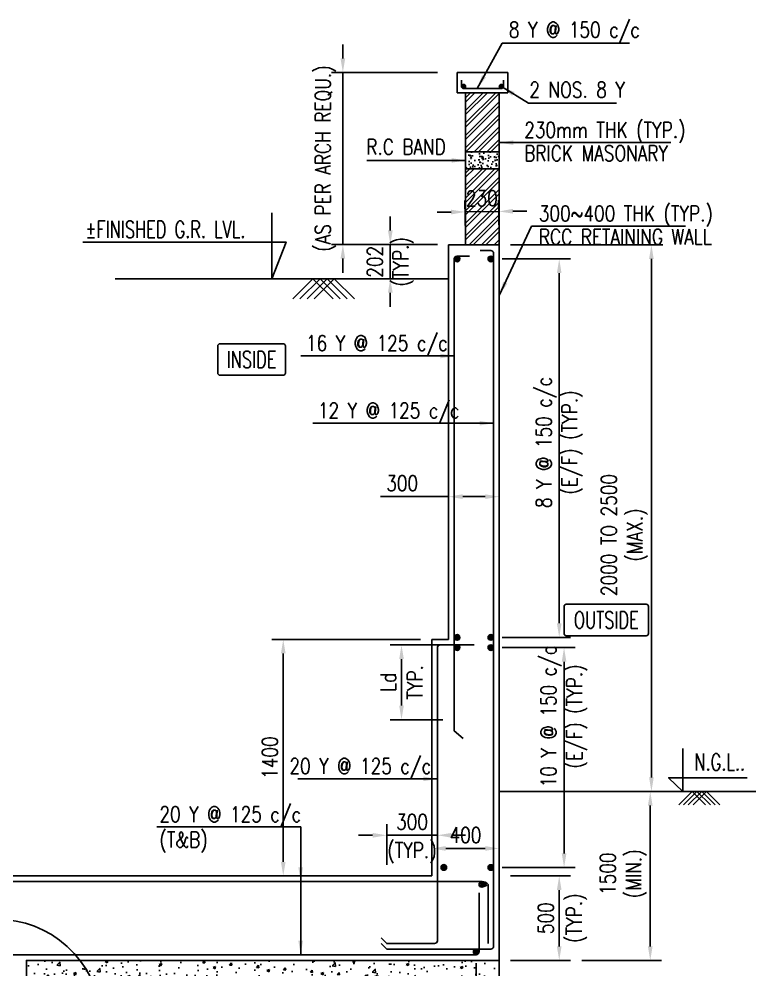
# Model space of a CAD drawing. Extents: x -69352 to 1013721, y -547461 to -186867.
# Drawn here: x 745812 to 758905, y -394777 to -377892 of the extents above; entities that cross this region are included whole.
import ezdxf
from ezdxf.enums import TextEntityAlignment as Align

# ---------------------------------------------------------------- set-up
doc = ezdxf.new("R2010")
doc.units = 0
doc.header["$LTSCALE"] = 500
doc.header["$MEASUREMENT"] = 0
doc.header["$PDMODE"] = 35
doc.header["$PDSIZE"] = -15
doc.layers.get('DEFPOINTS').update_dxf_attribs({"color": 4})
for name, color, linetype in [('FOOTING', 4, 'Continuous'), ('NO. BEAM', 3, 'Continuous'), ('S-COLUMN', 1, 'Continuous'), ('S-CONCRET LINE', 4, 'Continuous'), ('S-DIM-1', 5, 'Continuous'), ('S-FOOTING', 4, 'Continuous'), ('S-HATCH', 253, 'Continuous'), ('S-LEVEL SECTION', 3, 'Continuous'), ('S-PCC', 9, 'Continuous'), ('S-REINFORCEMENT', 6, 'Continuous'), ('S-RETAINING WALL', 6, 'Continuous'), ('S-TEXT', 2, 'Continuous'), ('S-TEXT-1 @ 1', 4, 'Continuous'), ('TITLE', 4, 'Continuous')]:
    doc.layers.add(name, color=color, linetype=linetype)
doc.styles.add('ROMANS', font='simplex.shx', dxfattribs={"width": 0.8, "height": 275})
doc.dimstyles.new('dim100', dxfattribs={"dimtxt": 250, "dimasz": 250, "dimexe": 200, "dimexo": 200, "dimgap": 100, "dimtad": 1, "dimdec": 0, "dimzin": 0, "dimdsep": 46, "dimtxsty": 'ROMANS', "dimcen": 0, "dimclrd": 5, "dimclre": 5, "dimclrt": 4, "dimadec": 0, "dimazin": 0, "dimtfac": 1, "dimtdec": 0, "dimtix": 1, "dimtofl": 0, "dimtmove": 2, "dimatfit": 3, "dimfxl": 0, "dimtolj": 1, "dimtzin": 0, "dimlwd": -1, "dimlwe": -1, "dimarcsym": 0})
doc.dimstyles.new('dim33.33', dxfattribs={"dimtxt": 250, "dimasz": 250, "dimexe": 200, "dimexo": 200, "dimgap": 100, "dimtad": 1, "dimdec": 0, "dimlfac": 0.333331, "dimzin": 0, "dimdsep": 46, "dimtxsty": 'ROMANS', "dimcen": 0, "dimclrd": 5, "dimclre": 5, "dimclrt": 4, "dimadec": 0, "dimazin": 0, "dimtfac": 1, "dimtdec": 0, "dimtix": 1, "dimtofl": 0, "dimtmove": 2, "dimatfit": 3, "dimfxl": 0, "dimtolj": 1, "dimtzin": 0, "dimlwd": -1, "dimlwe": -1, "dimarcsym": 0})
doc.dimstyles.new('dim50', dxfattribs={"dimtxt": 250, "dimasz": 250, "dimexe": 200, "dimexo": 200, "dimgap": 100, "dimtad": 1, "dimdec": 0, "dimlfac": 0.5, "dimzin": 0, "dimdsep": 46, "dimtxsty": 'ROMANS', "dimcen": 0, "dimclrd": 5, "dimclre": 5, "dimclrt": 4, "dimadec": 0, "dimazin": 0, "dimtfac": 1, "dimtdec": 0, "dimtix": 1, "dimtofl": 0, "dimtmove": 2, "dimatfit": 3, "dimfxl": 0, "dimtolj": 1, "dimtzin": 0, "dimlwd": -1, "dimlwe": -1, "dimarcsym": 0})

# ---------------------------------------------------------------- blocks, each defined once
blk = doc.blocks.new('*D865')
at = {"layer": 'DEFPOINTS', "color": 0}
for p in [(754194, -389054), (755495, -389054), (754194, -392958)]:
    blk.add_point(p, dxfattribs=at)
at = {"layer": 'S-DIM-1', "color": 5}
for p, q in [((754394, -389054), (755695, -389054)), ((754394, -392958), (755695, -392958))]:
    blk.add_line(p, q, dxfattribs=at)
at = {"layer": 'S-DIM-1', "color": 5, "lineweight": -3}
blk.add_line((755495, -392708), (755495, -389304), dxfattribs=at)
at = {"layer": 'S-DIM-1', "color": 5}
for points in [[(755537, -389304), (755454, -389304), (755495, -389054)], [(755454, -392708), (755537, -392708), (755495, -392958)]]:
    blk.add_solid(points, dxfattribs=at)
at = {"layer": 'S-DIM-1', "color": 4, "insert": (755495, -390276), "char_height": 275, "attachment_point": 5, "rotation": 90, "style": 'ROMANS'}
blk.add_mtext('\\A1;10 Y @ 150 c/c\\P(E/F) (TYP.)', dxfattribs=at)
blk = doc.blocks.new('*D866')
at = {"layer": 'DEFPOINTS', "color": 0}
for p in [(754344, -381903), (757047, -381903), (756554, -391608)]:
    blk.add_point(p, dxfattribs=at)
at = {"layer": 'S-DIM-1', "color": 5}
for p, q in [((754544, -381903), (757247, -381903)), ((756754, -391608), (757247, -391608))]:
    blk.add_line(p, q, dxfattribs=at)
at = {"layer": 'S-DIM-1', "color": 5, "lineweight": -3}
blk.add_line((757047, -391358), (757047, -382153), dxfattribs=at)
at = {"layer": 'S-DIM-1', "color": 5}
for points in [[(757088, -382153), (757005, -382153), (757047, -381903)], [(757005, -391358), (757088, -391358), (757047, -391608)]]:
    blk.add_solid(points, dxfattribs=at)
at = {"layer": 'S-DIM-1', "color": 4, "insert": (756567, -387055), "char_height": 275, "attachment_point": 5, "rotation": 90, "style": 'ROMANS'}
blk.add_mtext('\\A1;2000 TO 2500\\P(MAX.)', dxfattribs=at)
blk = doc.blocks.new('*D867')
at = {"layer": 'DEFPOINTS', "color": 0}
for p in [(754344, -393108), (754344, -394608), (755409, -394608)]:
    blk.add_point(p, dxfattribs=at)
at = {"layer": 'S-DIM-1', "color": 5}
for p, q in [((754544, -393108), (755609, -393108)), ((754544, -394608), (755609, -394608))]:
    blk.add_line(p, q, dxfattribs=at)
at = {"layer": 'S-DIM-1', "color": 5, "lineweight": -3}
blk.add_line((755409, -393358), (755409, -394358), dxfattribs=at)
at = {"layer": 'S-DIM-1', "color": 5}
for points in [[(755450, -393358), (755367, -393358), (755409, -393108)], [(755367, -394358), (755450, -394358), (755409, -394608)]]:
    blk.add_solid(points, dxfattribs=at)
at = {"layer": 'S-DIM-1', "color": 4, "char_height": 275, "attachment_point": 5, "rotation": 90, "style": 'ROMANS'}
for s, insert in [('(TYP.)', (755718, -393858)), ('\\A1;500', (755171, -393858))]:
    blk.add_mtext(s, dxfattribs=dict(at, insert=insert))
blk = doc.blocks.new('*D868')
at = {"layer": 'DEFPOINTS', "color": 0}
for p in [(745294, -394458), (753934, -394458), (753934, -395716)]:
    blk.add_point(p, dxfattribs=at)
at = {"layer": 'S-DIM-1', "color": 5}
for p, q in [((745294, -394658), (745294, -395916)), ((753934, -394658), (753934, -395916)), ((745544, -395716), (753684, -395716))]:
    blk.add_line(p, q, dxfattribs=at)
for points in [[(745544, -395674), (745544, -395757), (745294, -395716)], [(753684, -395757), (753684, -395674), (753934, -395716)]]:
    blk.add_solid(points, dxfattribs=at)
at = {"layer": 'S-DIM-1', "color": 4, "insert": (749614, -395716), "char_height": 275, "attachment_point": 5, "style": 'ROMANS'}
blk.add_mtext('\\A1;12 Y @ 150 c/c\\P(T&B)', dxfattribs=at)
blk = doc.blocks.new('*D869')
at = {"layer": 'DEFPOINTS', "color": 0}
for p in [(752344, -392386), (753244, -392981), (752344, -393108)]:
    blk.add_point(p, dxfattribs=at)
at = {"layer": 'S-DIM-1', "color": 5}
for p, q in [((752344, -392908), (752344, -392186)), ((753244, -392781), (753244, -392186))]:
    blk.add_line(p, q, dxfattribs=at)
at = {"layer": 'S-DIM-1', "color": 5, "lineweight": -3}
for p, q in [((752094, -392386), (751844, -392386)), ((753244, -392386), (752344, -392386)), ((753494, -392386), (753744, -392386))]:
    blk.add_line(p, q, dxfattribs=at)
at = {"layer": 'S-DIM-1', "color": 5}
for points in [[(752094, -392428), (752094, -392344), (752344, -392386)], [(753494, -392344), (753494, -392428), (753244, -392386)]]:
    blk.add_solid(points, dxfattribs=at)
at = {"layer": 'S-DIM-1', "color": 4, "char_height": 275, "attachment_point": 5, "style": 'ROMANS'}
for s, insert in [('\\A1;300', (752794, -392148)), ('(TYP.)', (752794, -392695))]:
    blk.add_mtext(s, dxfattribs=dict(at, insert=insert))
blk = doc.blocks.new('*D870')
at = {"layer": 'DEFPOINTS', "color": 0}
for p in [(756498, -391608), (755609, -394608), (757026, -394608)]:
    blk.add_point(p, dxfattribs=at)
at = {"layer": 'S-DIM-1', "color": 5}
for p, q in [((756698, -391608), (757226, -391608)), ((755809, -394608), (757226, -394608))]:
    blk.add_line(p, q, dxfattribs=at)
at = {"layer": 'S-DIM-1', "color": 5, "lineweight": -3}
blk.add_line((757026, -391858), (757026, -394358), dxfattribs=at)
at = {"layer": 'S-DIM-1', "color": 5}
for points in [[(757068, -391858), (756984, -391858), (757026, -391608)], [(756984, -394358), (757068, -394358), (757026, -394608)]]:
    blk.add_solid(points, dxfattribs=at)
at = {"layer": 'S-DIM-1', "color": 4, "insert": (756546, -393069), "char_height": 275, "attachment_point": 5, "rotation": 90, "style": 'ROMANS'}
blk.add_mtext('\\A1;1500\\P(MIN.)', dxfattribs=at)
blk = doc.blocks.new('*D871')
at = {"layer": 'DEFPOINTS', "color": 0}
for p in [(753444, -381896), (752408, -382503), (753444, -382503)]:
    blk.add_point(p, dxfattribs=at)
at = {"layer": 'S-DIM-1', "color": 5, "lineweight": -3}
for p, q in [((752408, -381646), (752408, -381396)), ((752408, -381896), (752408, -382503)), ((752408, -382753), (752408, -383003))]:
    blk.add_line(p, q, dxfattribs=at)
at = {"layer": 'S-DIM-1', "color": 5}
for p, q in [((753244, -381896), (752208, -381896)), ((753244, -382503), (752208, -382503))]:
    blk.add_line(p, q, dxfattribs=at)
for points in [[(752366, -381646), (752450, -381646), (752408, -381896)], [(752450, -382753), (752366, -382753), (752408, -382503)]]:
    blk.add_solid(points, dxfattribs=at)
at = {"layer": 'S-DIM-1', "color": 4, "insert": (752408, -382203), "char_height": 275, "attachment_point": 5, "rotation": 90, "style": 'ROMANS'}
blk.add_mtext('\\A1;202\\P(TYP.)', dxfattribs=at)
blk = doc.blocks.new('*D872')
at = {"layer": 'DEFPOINTS', "color": 0}
for p in [(753444, -378843), (751565, -381896), (753444, -381896)]:
    blk.add_point(p, dxfattribs=at)
at = {"layer": 'S-DIM-1', "color": 5, "lineweight": -3}
for p, q in [((751565, -378593), (751565, -378343)), ((751565, -378843), (751565, -381896)), ((751565, -382146), (751565, -382396))]:
    blk.add_line(p, q, dxfattribs=at)
at = {"layer": 'S-DIM-1', "color": 5}
for p, q in [((753244, -378843), (751365, -378843)), ((753244, -381896), (751365, -381896))]:
    blk.add_line(p, q, dxfattribs=at)
for points in [[(751524, -378593), (751607, -378593), (751565, -378843)], [(751607, -382146), (751524, -382146), (751565, -381896)]]:
    blk.add_solid(points, dxfattribs=at)
at = {"layer": 'S-DIM-1', "color": 4, "insert": (751256, -380369), "char_height": 275, "attachment_point": 5, "rotation": 90, "style": 'ROMANS'}
blk.add_mtext('\\A1;(AS PER ARCH REQU.)', dxfattribs=at)
blk = doc.blocks.new('*D882')
at = {"layer": 'DEFPOINTS', "color": 0}
for p in [(754344, -392620), (753144, -393108), (754344, -393108)]:
    blk.add_point(p, dxfattribs=at)
at = {"layer": 'S-DIM-1', "color": 5}
for p, q in [((753144, -392908), (753144, -392420)), ((754344, -392908), (754344, -392420))]:
    blk.add_line(p, q, dxfattribs=at)
at = {"layer": 'S-DIM-1', "color": 5, "lineweight": -3}
blk.add_line((753394, -392620), (754094, -392620), dxfattribs=at)
at = {"layer": 'S-DIM-1', "color": 5}
for points in [[(753394, -392578), (753394, -392661), (753144, -392620)], [(754094, -392661), (754094, -392578), (754344, -392620)]]:
    blk.add_solid(points, dxfattribs=at)
at = {"layer": 'S-DIM-1', "color": 4, "insert": (753744, -392382), "char_height": 275, "attachment_point": 5, "style": 'ROMANS'}
blk.add_mtext('\\A1;400', dxfattribs=at)
blk = doc.blocks.new('*D883')
at = {"layer": 'DEFPOINTS', "color": 0}
for p in [(753738, -381317), (753746, -381911), (754344, -381903)]:
    blk.add_point(p, dxfattribs=at)
at = {"layer": 'S-DIM-1', "color": 5}
for p, q in [((753744, -381711), (753735, -381117)), ((754341, -381703), (754333, -381109))]:
    blk.add_line(p, q, dxfattribs=at)
at = {"layer": 'S-DIM-1', "color": 5, "lineweight": -3}
for p, q in [((753488, -381320), (753238, -381324)), ((754336, -381309), (753738, -381317)), ((754586, -381305), (754836, -381302))]:
    blk.add_line(p, q, dxfattribs=at)
at = {"layer": 'S-DIM-1', "color": 5}
for points in [[(754585, -381263), (754586, -381347), (754336, -381309)], [(753489, -381362), (753488, -381278), (753738, -381317)]]:
    blk.add_solid(points, dxfattribs=at)
at = {"layer": 'S-DIM-1', "color": 4, "insert": (754034, -381075), "char_height": 275, "attachment_point": 5, "rotation": 0.7851, "style": 'ROMANS'}
blk.add_mtext('\\A1;230', dxfattribs=at)
blk = doc.blocks.new('*D884')
at = {"layer": 'DEFPOINTS', "color": 0}
for p in [(754194, -382153), (754194, -388872), (755409, -388872)]:
    blk.add_point(p, dxfattribs=at)
at = {"layer": 'S-DIM-1', "color": 5}
for p, q in [((754394, -382153), (755609, -382153)), ((754394, -388872), (755609, -388872))]:
    blk.add_line(p, q, dxfattribs=at)
at = {"layer": 'S-DIM-1', "color": 5, "lineweight": -3}
blk.add_line((755409, -382403), (755409, -388622), dxfattribs=at)
at = {"layer": 'S-DIM-1', "color": 5}
for points in [[(755450, -382403), (755367, -382403), (755409, -382153)], [(755367, -388622), (755450, -388622), (755409, -388872)]]:
    blk.add_solid(points, dxfattribs=at)
at = {"layer": 'S-DIM-1', "color": 4, "insert": (755409, -385412), "char_height": 275, "attachment_point": 5, "rotation": 90, "style": 'ROMANS'}
blk.add_mtext('\\A1;8 Y @ 150 c/c\\P(E/F) (TYP.)', dxfattribs=at)
blk = doc.blocks.new('*D886')
at = {"layer": 'DEFPOINTS', "color": 0}
for p in [(753444, -385968), (754344, -385968), (753444, -386373)]:
    blk.add_point(p, dxfattribs=at)
at = {"layer": 'S-DIM-1', "color": 5}
for p, q in [((753444, -386168), (753444, -386573)), ((754344, -386168), (754344, -386573))]:
    blk.add_line(p, q, dxfattribs=at)
at = {"layer": 'S-DIM-1', "color": 5, "lineweight": -3}
for p, q in [((753444, -386373), (752236, -386373)), ((754094, -386373), (753694, -386373))]:
    blk.add_line(p, q, dxfattribs=at)
at = {"layer": 'S-DIM-1', "color": 5}
for points in [[(753694, -386331), (753694, -386415), (753444, -386373)], [(754094, -386415), (754094, -386331), (754344, -386373)]]:
    blk.add_solid(points, dxfattribs=at)
at = {"layer": 'S-DIM-1', "color": 4, "insert": (752619, -386135), "char_height": 275, "attachment_point": 5, "style": 'ROMANS'}
blk.add_mtext('\\A1;300', dxfattribs=at)
blk = doc.blocks.new('*D888')
at = {"layer": 'DEFPOINTS', "color": 0}
for p in [(752607, -389007), (753544, -389007), (753544, -390334)]:
    blk.add_point(p, dxfattribs=at)
at = {"layer": 'FOOTING', "color": 5, "ltscale": 0.3}
for p, q in [((753344, -389007), (752407, -389007)), ((752607, -390084), (752607, -389257)), ((753344, -390334), (752407, -390334))]:
    blk.add_line(p, q, dxfattribs=at)
at = {"layer": 'FOOTING', "color": 5}
for points in [[(752649, -389257), (752566, -389257), (752607, -389007)], [(752566, -390084), (752649, -390084), (752607, -390334)]]:
    blk.add_solid(points, dxfattribs=at)
at = {"layer": 'FOOTING', "color": 4, "char_height": 275, "attachment_point": 5, "rotation": 90, "style": 'ROMANS'}
for s, insert in [('\\A1;Ld', (752370, -389670)), ('TYP.', (752845, -389670))]:
    blk.add_mtext(s, dxfattribs=dict(at, insert=insert))
blk = doc.blocks.new('*D890')
at = {"layer": 'DEFPOINTS', "color": 0}
for p in [(750506, -388907), (753144, -388907), (751844, -393108)]:
    blk.add_point(p, dxfattribs=at)
at = {"layer": 'S-DIM-1', "color": 5}
for p, q in [((752944, -388907), (750306, -388907)), ((751644, -393108), (750306, -393108))]:
    blk.add_line(p, q, dxfattribs=at)
at = {"layer": 'S-DIM-1', "color": 5, "lineweight": -3}
blk.add_line((750506, -392858), (750506, -389157), dxfattribs=at)
at = {"layer": 'S-DIM-1', "color": 5}
for points in [[(750548, -389157), (750465, -389157), (750506, -388907)], [(750465, -392858), (750548, -392858), (750506, -393108)]]:
    blk.add_solid(points, dxfattribs=at)
at = {"layer": 'S-DIM-1', "color": 4, "insert": (750269, -391007), "char_height": 275, "attachment_point": 5, "rotation": 90, "style": 'ROMANS'}
blk.add_mtext('\\A1;1400', dxfattribs=at)

msp = doc.modelspace()

# ---------------------------------------------------------------- hatches: boundary and pattern name
at = {"layer": 'S-HATCH'}
h = msp.add_hatch(dxfattribs=at)
h.set_pattern_fill('ANSI32', color=256, scale=420, style=0)
h.set_pattern_definition([(45, (-7951752.98, 21878.21), (-111.369318, 111.369318), []), (45, (-7951678.74, 21878.21), (-111.369318, 111.369318), [])])
h.paths.add_polyline_path([(753746.714, -380252.67), (754343.994, -380252.67), (754343.994, -379202.67), (753746.714, -379202.67)])
h.paths.add_polyline_path([(754343.994, -380552.67), (753746.714, -380552.67), (753746.714, -381902.67), (754343.994, -381902.67)])
at = {"layer": 'S-PCC', "linetype": 'ByBlock'}
h = msp.add_hatch(dxfattribs=at)
h.set_pattern_fill('AR-CONC,_O', color=256, scale=30)
h.set_pattern_definition([(50, (-17569807.46, 1029587.26), (215.1780548, -18.8256405), [22.5, -247.5]), (355, (-17569807.46, 1029587.26), (-41.6254, 225.65764), [18, -198]), (100.4514445, (-17569789.53, 1029585.7), (173.552654, 206.8319973), [19.1220576, -210.3426336]), (46.1842, (-17569807.46, 1029647.26), (320.1723992, -49.6557842), [33.75, -371.25]), (96.6356355, (-17569780.78, 1029643.12), (280.3985837, 292.23558), [28.6831026, -315.514128]), (351.184164, (-17569807.46, 1029647.26), (280.3985835, 292.23558), [27, -297.0000003]), (21, (-17569777.46, 1029632.26), (179.0721156, -120.7856672), [22.5, -247.5]), (326, (-17569777.46, 1029632.26), (72.9945996, 217.5450135), [18, -198]), (71.4514447, (-17569762.54, 1029622.2), (252.066713, 96.7593458), [19.122057, -210.3426336]), (37.5, (-17569807.465, 1029587.26), (3.6479566, 99.86815615), [0, -195.6, 0, -201, 0, -198.75]), (7.5, (-17569807.46, 1029587.26), (78.92086123, 118.32351356), [0, -114.6, 0, -191.1, 0, -75.75]), (327.5, (-17569874.365, 1029587.26), (160.14673085, -6.76646152), [0, -75, 0, -234, 0, -310.5]), (317.5, (-17569904.36, 1029587.26), (174.9558508, 30.0314947), [0, -97.5, 0, -155.4, 0, -220.5])])
h.paths.add_polyline_path([(753746.714, -380252.67), (753746.714, -380552.67), (754343.994, -380552.67), (754343.994, -380252.67)])
h = msp.add_hatch(dxfattribs=at)
h.set_pattern_fill('AR-CONC,_O', color=256, scale=66.666667)
h.set_pattern_definition([(50, (-16347923.43, 16719.55), (478.173455, -41.834757), [50, -550]), (355, (-16347923.43, 16719.55), (-92.500889, 501.461422), [40, -440]), (100.4514445, (-16347883.6, 16716.06), (385.672564, 459.626661), [42.493461, -467.428075]), (46.1842, (-16347923.43, 16852.9), (711.49422, -110.346187), [75, -825]), (96.6356355, (-16347864.14, 16843.7), (623.107964, 649.4124), [63.740228, -701.142507]), (351.184164, (-16347923.4, 16852.9), (623.107963, 649.4124), [60, -660]), (21, (-16347856.77, 16819.55), (397.938035, -268.412594), [50, -550]), (326, (-16347856.77, 16819.55), (162.210221, 483.433363), [40, -440]), (71.4514447, (-16347823.6, 16797.2), (560.148251, 215.020769), [42.49346, -467.428075]), (37.5, (-16347923.43, 16719.55), (8.1065702, 221.9292359), [0, -434.6666667, 0, -446.6666667, 0, -441.6666667]), (7.5, (-16347923.43, 16719.55), (175.3796916, 262.9411413), [0, -254.6666667, 0, -424.6666667, 0, -168.3333333]), (327.5, (-16348072.1, 16719.55), (355.8816241, -15.0365812), [0, -166.6666667, 0, -520, 0, -690]), (317.5, (-16348138.77, 16719.55), (388.7907796, 66.736655), [0, -216.6666667, 0, -345.3333333, 0, -490])])
h.paths.add_polyline_path([(745943.994, -395057.67), (745943.994, -394607.67), (754343.994, -394607.67), (754343.994, -395057.67)])

# ---------------------------------------------------------------- linework, layer by layer
at = {"color": 1}
msp.add_line((754343.994, -391607.67, -11.068), (758904.711, -391607.67, -11.068), dxfattribs=at)
at = {"layer": 'FOOTING', "ltscale": 0.3, "elevation": -11.068}
msp.add_lwpolyline([(745943.994, -394607.67), (745943.994, -396407.67), (745043.994, -396407.67), (745043.994, -394607.67)], dxfattribs=at)
at = {"layer": 'NO. BEAM', "color": 7, "elevation": -11.068}
for points in [[(750503.27, -383657.732), (749383.27, -383657.732, 0.414213562), (749343.27, -383697.732), (749343.27, -384177.732, 0.414213562), (749383.27, -384217.732), (750503.27, -384217.732, 0.414213562), (750543.27, -384177.732), (750543.27, -383697.732, 0.414213562)], [(756955.228, -388283.495), (755535.228, -388283.495, 0.414213562), (755495.228, -388323.495), (755495.228, -388803.495, 0.414213562), (755535.228, -388843.495), (756955.228, -388843.495, 0.414213562), (756995.228, -388803.495), (756995.228, -388323.495, 0.414213562)]]:
    msp.add_lwpolyline(points, format="xyb", close=True, dxfattribs=at)
at = {"layer": 'S-COLUMN', "color": 4}
msp.add_line((753746.714, -381863.666, -11.068), (753746.714, -379202.67, -11.068), dxfattribs=at)
at = {"layer": 'S-COLUMN', "color": 4, "elevation": -11.068}
for points in [[(753746.714, -381902.67), (753746.714, -379202.67)], [(754343.994, -379202.67), (754343.994, -381902.67)]]:
    msp.add_lwpolyline(points, dxfattribs=at)
at = {"layer": 'S-CONCRET LINE', "elevation": -11.068}
msp.add_lwpolyline([(753596.714, -379202.67), (753596.714, -378842.67), (754493.994, -378842.67), (754493.994, -379202.67)], close=True, dxfattribs=at)
at = {"layer": 'S-FOOTING', "elevation": -11.068}
for points in [[(753143.994, -393107.67), (745043.994, -393107.67), (745043.994, -394607.67)], [(745943.994, -394607.67), (754343.994, -394607.67)]]:
    msp.add_lwpolyline(points, dxfattribs=at)
at = {"layer": 'S-LEVEL SECTION'}
msp.add_line((747521.148, -382502.67, -11.068), (753443.994, -382502.67, -11.068), dxfattribs=at)
at = {"layer": 'S-LEVEL SECTION', "elevation": -11.068}
for points in [[(750305.114, -381332.27), (750305.114, -382502.67), (750555.114, -381852.67), (746944.485, -381852.67)], [(757602.707, -390842.532), (757602.707, -391607.67), (757352.707, -391362.932), (758746.438, -391362.932)]]:
    msp.add_lwpolyline(points, dxfattribs=at)
at = {"layer": 'S-PCC', "elevation": -11.068}
for points in [[(754343.994, -380252.67), (753746.714, -380252.67), (753746.714, -380552.67), (754343.994, -380552.67)], [(745943.994, -395057.67), (745943.994, -394607.67), (754343.994, -394607.67), (754343.994, -395057.67)]]:
    msp.add_lwpolyline(points, close=True, dxfattribs=at)
for points in [[(750675.069, -382860.643), (751033.041, -382502.67), (751391.014, -382860.643)], [(750801.631, -382860.643), (751159.604, -382502.67), (751517.577, -382860.643)], [(750928.194, -382860.643), (751286.166, -382502.67), (751644.139, -382860.643)], [(751054.756, -382860.643), (751412.729, -382502.67), (751770.702, -382860.643)], [(758010.215, -391846.318), (757771.567, -391607.67), (757532.918, -391846.318)], [(758094.59, -391846.318), (757855.942, -391607.67), (757617.293, -391846.318)], [(758178.965, -391846.318), (757940.317, -391607.67), (757701.668, -391846.318)], [(758263.34, -391846.318), (758024.692, -391607.67), (757786.043, -391846.318)]]:
    msp.add_lwpolyline(points, dxfattribs=at)
at = {"layer": 'S-REINFORCEMENT', "color": 5, "elevation": -11.068}
msp.add_lwpolyline([(754418.994, -378977.67), (754418.994, -379090.17, -0.414213562), (754381.494, -379127.67), (753709.214, -379127.67, -0.414213562), (753671.714, -379090.17), (753671.714, -378977.67)], format="xyb", dxfattribs=at)
at = {"layer": 'S-REINFORCEMENT', "color": 5, "const_width": 37.5, "elevation": -11.068}
for points in [[(753690.464, -379090.17, 1), (753727.964, -379090.17, 1)], [(754400.244, -379090.17, -1), (754362.744, -379090.17, -1)]]:
    msp.add_lwpolyline(points, format="xyb", close=True, dxfattribs=at)
at = {"layer": 'S-REINFORCEMENT', "color": 5, "ltscale": 10, "elevation": -11.068}
for points in [[(752243.994, -394307.67), (752343.994, -394407.67), (754193.994, -394407.67, 0.414213562), (754243.994, -394357.67), (754243.994, -382052.67, 0.414213562), (754193.994, -382002.67), (754006.714, -382002.67)], [(753702.483, -390669.788), (753543.994, -390533.969), (753543.994, -382152.67, -0.414213562), (753593.994, -382102.67), (753812.07, -382102.67)], [(752243.994, -394207.67), (752343.994, -394307.67), (753193.994, -394307.67, 0.414213562), (753243.994, -394257.67), (753243.994, -389057.048, -0.414042698), (753293.964, -389007.048), (753898.185, -389006.96)], [(754143.994, -394307.67), (754143.994, -393257.67, 0.242400153), (754033.994, -393207.67), (745193.994, -393207.67, 0.414213562), (745143.994, -393257.67), (745143.994, -394307.67)], [(745243.994, -393407.67), (745243.994, -394457.67, 0.414213562), (745293.993, -394507.67), (753933.994, -394507.67, 0.414213562), (753983.994, -394457.67), (753983.994, -393407.67)]]:
    msp.add_lwpolyline(points, format="xyb", dxfattribs=at)
at = {"layer": 'S-REINFORCEMENT', "color": 5, "ltscale": 10, "const_width": 50, "elevation": -11.068}
for points in [[(753568.994, -382152.67, 1), (753618.994, -382152.67, 1)], [(754168.994, -382152.67, 1), (754218.994, -382152.67, 1)], [(753568.994, -388871.661, 1), (753618.994, -388871.661, 1)], [(754168.994, -388871.661, -1), (754218.994, -388871.661, -1)], [(753568.994, -389052.828, 1), (753618.994, -389052.828, 1)], [(754168.994, -389053.675, 1), (754218.994, -389053.675, 1)], [(753333.747, -392957.158, 1), (753383.747, -392957.158, 1)], [(754168.994, -392957.669, 1), (754218.994, -392957.669, 1)], [(754008.994, -393257.67, -0.454545455), (754118.994, -393257.67, -0.454545455)], [(753958.994, -394457.67, -1), (753908.994, -394457.67, -1)]]:
    msp.add_lwpolyline(points, format="xyb", close=True, dxfattribs=at)
at = {"layer": 'S-REINFORCEMENT', "color": 5}
for centre in [(753709.214, -379090.17, -11.068), (754381.494, -379090.17, -11.068)]:
    msp.add_circle(centre, 37.5, dxfattribs=at)
at = {"layer": 'S-REINFORCEMENT', "color": 5, "ltscale": 10}
for centre in [(753593.994, -382152.67, -11.068), (754193.994, -382152.67, -11.068), (753593.994, -388871.661, -11.068), (754193.994, -388871.661, -11.068), (753593.994, -389052.828, -11.068), (754193.994, -389053.675, -11.068), (753358.747, -392957.158, -11.068), (754193.994, -392957.669, -11.068), (754033.994, -393257.67, -11.068), (753933.994, -394457.67, -11.068)]:
    msp.add_circle(centre, 50, dxfattribs=at)
at = {"layer": 'S-RETAINING WALL', "color": 4}
for p, q in [((754343.994, -381902.67, -11.068), (753443.994, -381902.67, -11.068)), ((753143.994, -388907.135, -11.068), (753443.994, -388906.96, -11.068))]:
    msp.add_line(p, q, dxfattribs=at)
at = {"layer": 'S-RETAINING WALL', "color": 4, "elevation": -11.068}
for points in [[(753443.994, -388906.96), (753443.994, -381902.67)], [(754343.994, -394607.67), (754343.994, -381902.67)], [(753143.994, -393107.67), (753143.994, -388907.135)]]:
    msp.add_lwpolyline(points, dxfattribs=at)
at = {"layer": 'S-TEXT', "color": 2, "ltscale": 11}
msp.add_arc((745418.994, -395736.483, 7.974), 1859.274, 233.5693979, 211.1762062, dxfattribs=at)

# ---------------------------------------------------------------- texts
at = {"layer": 'S-LEVEL SECTION', "style": 'ROMANS', "width": 0.7}
for s, p in [('%%PFINISHED G.R. LVL.', (746991.248, -381627.67, -11.068)), ('N.G.L..', (757812.173, -391085.378, 18.189))]:
    msp.add_text(s, height=300, dxfattribs=at).set_placement(p, align=Align.MIDDLE_LEFT)
at = {"layer": 'S-TEXT-1 @ 1', "style": 'ROMANS', "width": 0.8}
for s, p in [('8 Y @ 150 c/c', (754514.494, -378081.915, -11.068)), ('2 NOS. 8 Y', (754879.328, -379147.799, -11.068)), ('230mm THK (TYP.)', (754787.328, -379862.168, -11.068)), ('R.C BAND', (751981.766, -380162.67, -11.068)), ('BRICK MASONARY', (754787.328, -380276.454, -11.068)), ('300~400 THK (TYP.)', (755047.296, -381344.436, -11.068)), ('RCC RETAINING WALL', (755047.296, -381758.721, -11.068)), ('16 Y @ 125 c/c', (750909.893, -383646.988, -11.068)), ('12 Y @ 125 c/c', (751122.034, -384843.446, -11.068)), ('20 Y @ 125 c/c', (750615.965, -391156.323, -11.068)), ('20 Y @ 125 c/c', (748306.379, -392013.05, -11.068)), ('(T&B)', (748306.379, -392463.05, -11.068))]:
    msp.add_text(s, height=275, dxfattribs=at).set_placement(p, align=Align.MIDDLE_LEFT)
at = {"layer": 'TITLE', "color": 2, "style": 'ROMANS', "width": 0.7}
for s, p in [('INSIDE', (749943.27, -383937.732, -11.068)), ('OUTSIDE', (756245.228, -388563.495, -11.068))]:
    msp.add_text(s, height=300, dxfattribs=at).set_placement(p, align=Align.MIDDLE_CENTER)

# ---------------------------------------------------------------- dimensions: what is measured, and where the dimension line sits
at = {"layer": 'FOOTING', "ltscale": 0.3}
dim = msp.add_aligned_dim(p1=(753543.994, -390333.522, -11.068), p2=(753543.994, -389007.099, -11.068), distance=936.691, text='Ld\\XTYP.', dimstyle='dim50', dxfattribs=at)
dim.commit()
dim.dimension.update_dxf_attribs({"geometry": '*D888', "text_midpoint": (752607.302, -389670.311, -11.068)})
at = {"layer": 'S-DIM-1'}
for base, p1, p2, angle, text, override, picture, middle in [((751565.494, -381896.176, -11.068), (753443.994, -378842.67, -11.068), (753444.168, -381896.176, -11.068), 90, '(AS PER ARCH REQU.)', {"dimtofl": 1, "dimtmove": 0, "dimlwd": 65533}, '*D872', (751255.97, -380369.423, -11.068)), ((752343.994, -392385.967, -11.068), (753243.994, -392980.866, -11.068), (752343.994, -393107.67, -11.068), 180, '<>\\X(TYP.)', {"dimtxt": 250, "dimasz": 250, "dimtofl": 1, "dimtmove": 0, "dimlwd": 65533}, '*D869', (752793.994, -392385.967, -11.068)), ((755408.625, -394607.67, -11.068), (754343.994, -393107.67, -11.068), (754343.994, -394607.67, -11.068), 90, '<>\\X(TYP.)', {"dimtxt": 250, "dimasz": 250, "dimtofl": 1, "dimtmove": 0, "dimlwd": 65533}, '*D867', (755408.625, -393857.67, -11.068))]:
    dim = msp.add_linear_dim(base=base, p1=p1, p2=p2, angle=angle, text=text, dimstyle='dim33.33', override=override, dxfattribs=at)
    dim.commit()
    dim.dimension.update_dxf_attribs({"geometry": picture, "text_midpoint": middle})
dim = msp.add_aligned_dim(p1=(754343.994, -381902.67, -11.068), p2=(753746.274, -381910.861, -11.068), distance=-594.206, text='230', dimstyle='dim33.33', override={"dimtofl": 1, "dimtmove": 0, "dimlwd": 65533}, dxfattribs=at)
dim.commit()
dim.dimension.update_dxf_attribs({"geometry": '*D883', "text_midpoint": (754033.737, -381075.138, -11.068)})
for base, p1, p2, angle, text, override, picture, middle in [((752407.876, -382502.67, -9.815), (753444.168, -381896.176, -11.068), (753443.994, -382502.67, -11.068), 90, '<>\\X(TYP.)', {"dimtofl": 1, "dimtmove": 0, "dimlwd": 65533}, '*D871', (752407.876, -382202.67, -9.815)), ((757046.502, -381902.67, -11.068), (756553.695, -391607.67, -11.068), (754343.994, -381902.67, -11.068), 270, '2000 TO 2500\\P(MAX.)', {"dimtxsty": 'ROMANS', "dimtofl": 1, "dimtmove": 0, "dimlwd": 65533}, '*D866', (757046.502, -387055.17, -11.068)), ((755408.625, -388871.661, -11.068), (754193.994, -382152.67, -11.068), (754193.994, -388871.661, -11.068), 270, '8 Y @ 150 c/c\\X(E/F) (TYP.)', {"dimtxt": 250, "dimasz": 250, "dimtxsty": 'ROMANS', "dimtofl": 1, "dimtmove": 0, "dimlwd": 65533}, '*D884', (755408.625, -385411.898, -11.068)), ((755495.228, -389053.675, -11.068), (754193.994, -392957.669, -11.068), (754193.994, -389053.675, -11.068), 90, '10 Y @ 150 c/c\\X(E/F) (TYP.)', {"dimtxt": 250, "dimasz": 250, "dimtxsty": 'ROMANS', "dimtofl": 1, "dimtmove": 0, "dimlwd": 65533}, '*D865', (755495.228, -390275.581, -11.068)), ((757025.985, -394607.67, -11.068), (756498.48, -391607.67, -11.068), (755608.625, -394607.67, -11.068), 90, '1500\\X(MIN.)', {"dimtofl": 1, "dimtmove": 1, "dimlwd": 65533}, '*D870', (757025.985, -393068.754, -11.068))]:
    dim = msp.add_linear_dim(base=base, p1=p1, p2=p2, angle=angle, text=text, dimstyle='dim33.33', override=override, dxfattribs=at)
    dim.commit()
    dim.dimension.update_dxf_attribs({"geometry": picture, "text_midpoint": middle, "dimtype": 160})
dim = msp.add_linear_dim(base=(753443.994, -386372.972, -11.068), p1=(754343.994, -385968.291, -30.485), p2=(753443.994, -385968.291, -30.485), dimstyle='dim33.33', override={"dimtofl": 1, "dimtmove": 0, "dimlwd": 65533}, dxfattribs=at)
dim.commit()
dim.dimension.update_dxf_attribs({"geometry": '*D886', "text_midpoint": (752618.994, -386372.972, -11.068), "dimtype": 160})
dim = msp.add_linear_dim(base=(750506.454, -388907.135), p1=(751843.881, -393107.67, -11.068), p2=(753143.994, -388907.135, -11.068), angle=90, dimstyle='dim33.33', override={"dimtofl": 1, "dimtmove": 0, "dimlwd": 65533}, dxfattribs=at)
dim.commit()
dim.dimension.update_dxf_attribs({"geometry": '*D890', "text_midpoint": (750268.954, -391007.403)})
dim = msp.add_aligned_dim(p1=(753143.994, -393107.67, -11.068), p2=(754343.994, -393107.67, -11.068), distance=488.036, dimstyle='dim33.33', override={"dimtofl": 1, "dimtmove": 0, "dimlwd": 65533}, dxfattribs=at)
dim.commit()
dim.dimension.update_dxf_attribs({"geometry": '*D882', "text_midpoint": (753743.994, -392382.134, -11.068)})
dim = msp.add_linear_dim(base=(753933.994, -395715.65, 8.349), p1=(745293.994, -394457.67, -11.068), p2=(753933.994, -394457.67, -11.068), text='12 Y @ 150 c/c\\X(T&B)', dimstyle='dim33.33', override={"dimtxt": 250, "dimasz": 250, "dimtmove": 0}, dxfattribs=at)
dim.commit()
dim.dimension.update_dxf_attribs({"geometry": '*D868', "text_midpoint": (749613.994, -395715.65, 8.349), "dimtype": 160})

# ---------------------------------------------------------------- leaders
for points, override in [([(750815.784, -393207.67, -11.068), (750815.784, -392238.05, -11.068), (748261.304, -392238.05, -11.068)], {"dimtad": 0, "dimarcsym": 1}), ([(750815.784, -394507.67, -11.068), (750815.784, -392238.05, -11.068), (748261.304, -392238.05, -11.068)], {"dimgap": 100, "dimtad": 0, "dimarcsym": 1})]:
    msp.add_leader(points, dimstyle='dim100', override=override)
for points, dimstyle in [([(753953.494, -379127.67, -11.068), (754394.494, -378321.915, -11.068), (756660.063, -378321.915, -11.068)], 'dim33.33'), ([(754381.494, -379090.17, -11.068), (754860.563, -379387.799, -11.068), (756427.934, -379387.799, -11.068)], 'dim33.33'), ([(754343.994, -380087.168, -11.068), (757390.19, -380087.168, -11.068)], 'dim100'), ([(753746.714, -380402.67, -11.068), (751991.494, -380402.67, -11.068)], 'dim33.33'), ([(754343.994, -382800.861, -11.068), (754919.26, -381569.436, -11.068), (757650.158, -381569.436, -11.068)], 'dim100'), ([(753548.797, -383875.375, -11.068), (750821.321, -383871.988, -11.068)], 'dim100'), ([(754242.917, -385068.446, -11.068), (751033.463, -385068.446, -11.068)], 'dim100'), ([(753243.994, -391384.71, -11.068), (750764.208, -391381.323, -11.068)], 'dim100')]:
    msp.add_leader(points, dimstyle=dimstyle, dxfattribs=at)

doc.saveas('drawing.dxf')
